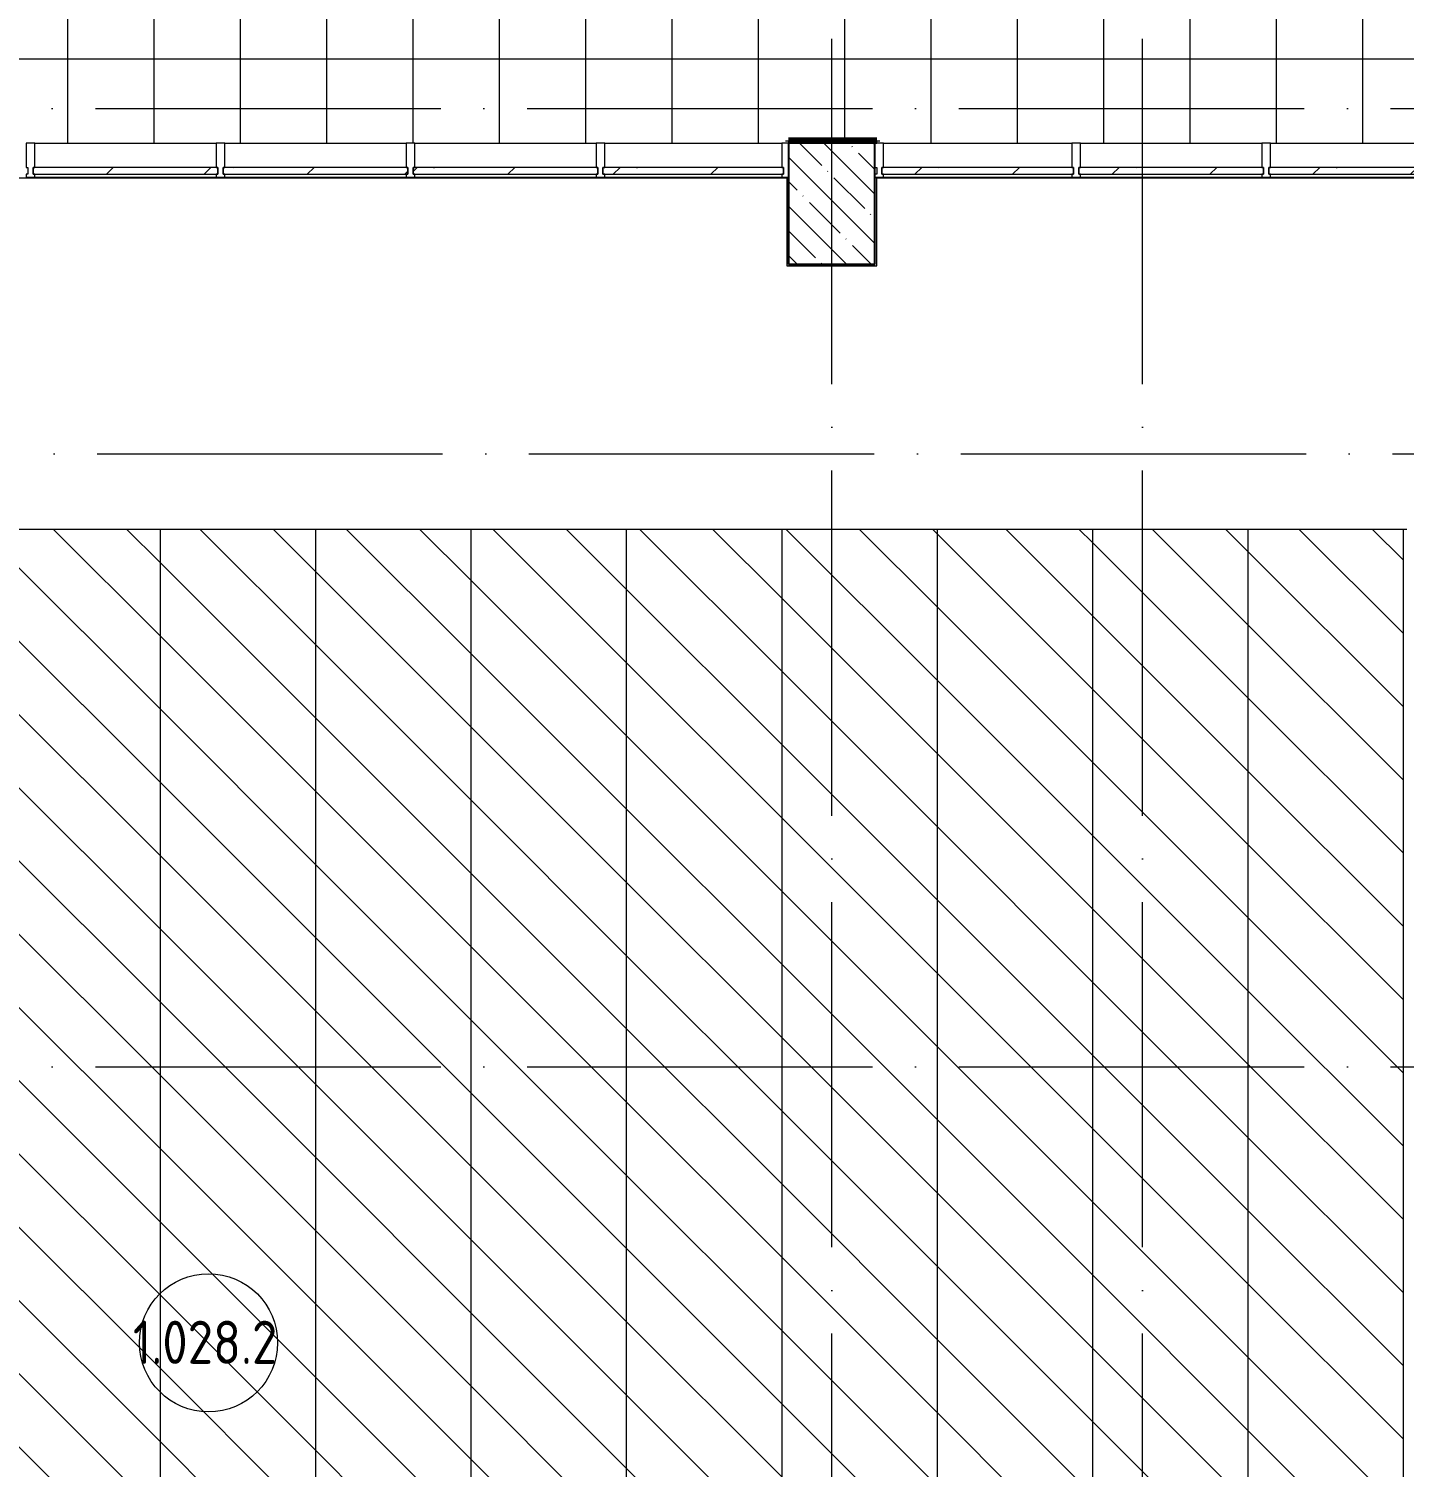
# Model space of a CAD drawing. Header units: millimetres. Extents: x 97 to 214665, y -4577 to 61202.
# Drawn here: x 183548 to 191513, y 37655 to 45988 of the extents above; entities that cross this region are included whole.
import ezdxf

# ---------------------------------------------------------------- set-up
doc = ezdxf.new("R2010")
doc.units = ezdxf.units.MM
doc.linetypes.add('ADSK_Линия сетки', pattern=[2500, 2000, -250, 0, -250])
for name, color, linetype, lineweight in [('A-AREA-____-IDEN', 2, 'Continuous', 20), ('A-FLOR-____-OTLN', 192, 'Continuous', 9), ('A-FLOR-____-PATT', 8, 'Continuous', 9), ('A-GLAZ-____-MCUT', 151, 'Continuous', 9), ('A-GLAZ-____-OTLN', 151, 'Continuous', 9), ('A-GLAZ-CURT-OTLN', 52, 'Continuous', 9), ('A-GLAZ-CWMG-MCUT', 51, 'Continuous', 9), ('A-GLAZ-CWMG-OTLN', 51, 'Continuous', 9), ('A-ROOF-____-OTLN', 132, 'Continuous', 9), ('A-ROOF-____-PATT', 132, 'Continuous', 9), ('A-WALL-____-MCUT', 113, 'Continuous', 9), ('A-WALL-____-PATT', 111, 'Continuous', 9), ('I-WALL-____-OTLN', 2, 'Continuous', 9), ('S-COLS-____-MCUT', 52, 'Continuous', 9), ('S-COLS-____-OTLN', 52, 'Continuous', 9), ('S-GRID-____-OTLN', 1, 'Continuous', 9)]:
    doc.layers.add(name, color=color, linetype=linetype, lineweight=lineweight)
doc.styles.add('GOST Common', font='GOST_Common.ttf', dxfattribs={"width": 0.9, "height": 250})
pattern_1 = [(135, (57498.1, 0), (-212.13203, -212.13203), [])]

# ---------------------------------------------------------------- blocks, each defined once
blk = doc.blocks.new('BSC_Колонна _Прямоугольная - 500x700-V30-О_АИ_ПП_4_200_Целиком')
at = {"layer": 'S-COLS-____-OTLN', "lineweight": 5}
h = blk.add_hatch(dxfattribs=at)
h.set_pattern_fill('FP_66', color=256, style=0, pattern_type=2)
h.set_pattern_definition([(135, (-130699.98, -44975), (-142.56192, -142.56192), []), (135, (-130557.42, -44975), (-142.56192, -142.56192), [252.016, -50.403, 3.353, -47.05])])
h.paths.add_polyline_path([(-250, -350), (250, -350), (250, 350), (-250, 350), (-250, -247.7)])
at = {"layer": 'S-COLS-____-MCUT', "color": 130, "lineweight": 25}
for p, q in [((250, 350), (-250, 350)), ((-250, 350), (-250, -350)), ((250, -350), (250, 350)), ((-250, -350), (250, -350))]:
    blk.add_line(p, q, dxfattribs=at)
blk = doc.blocks.new('PNS_Панель прямоугольная1 - Нр_Стекло - 40мм-40426759-О_АИ_ПП_4_200_Целиком')
at = {"layer": 'A-GLAZ-____-OTLN', "lineweight": 5}
h = blk.add_hatch(dxfattribs=at)
h.set_pattern_fill('FP_158', color=256, style=0, pattern_type=2)
h.set_pattern_definition([(45, (-126709.98, -45045), (-282.8427, 282.8427), [200, -600]), (45, (-126909.98, -45145), (-282.8427, 282.8427), [600, -200]), (45, (-126509.98, -45245), (-282.8427, 282.8427), [200, -600])])
h.paths.add_polyline_path([(535, 0), (535, 40), (-535, 40), (-535, 0)])
at = {"layer": 'A-GLAZ-____-MCUT', "color": 10, "lineweight": 5}
for p, q in [((535, 40), (-535, 40)), ((-535, 40), (-535, 0)), ((-535, 0), (535, 0)), ((535, 0), (535, 40))]:
    blk.add_line(p, q, dxfattribs=at)
at = {"layer": 'A-GLAZ-____-OTLN', "color": 10, "lineweight": 5}
blk.add_line((-535, 0), (535, 0), dxfattribs=at)
blk = doc.blocks.new('PNS_Панель прямоугольная1 - Нр_Стекло - 40мм-V101-О_АИ_ПП_4_200_Целиком')
at = {"layer": 'A-GLAZ-____-OTLN', "lineweight": 5}
h = blk.add_hatch(dxfattribs=at)
h.set_pattern_fill('FP_159', color=256, style=0, pattern_type=2)
h.set_pattern_definition([(45, (-127809.98, -45045), (-282.8427, 282.8427), [200, -600]), (45, (-128009.98, -45145), (-282.8427, 282.8427), [600, -200]), (45, (-127609.98, -45245), (-282.8427, 282.8427), [200, -600])])
h.paths.add_polyline_path([(535, 0), (535, 40), (-535, 40), (-535, 0), (34.5, 0)])
at = {"layer": 'A-GLAZ-____-MCUT', "color": 10, "lineweight": 5}
for p, q in [((535, 40), (-535, 40)), ((-535, 40), (-535, 0)), ((-535, 0), (535, 0)), ((535, 0), (535, 40))]:
    blk.add_line(p, q, dxfattribs=at)
at = {"layer": 'A-GLAZ-____-OTLN', "color": 10, "lineweight": 5}
blk.add_line((-535, 0), (535, 0), dxfattribs=at)
blk = doc.blocks.new('PNS_Панель прямоугольная1 - Нр_Стекло - 40мм-V102-О_АИ_ПП_4_200_Целиком')
at = {"layer": 'A-GLAZ-____-OTLN', "lineweight": 5}
h = blk.add_hatch(dxfattribs=at)
h.set_pattern_fill('FP_160', color=256, style=0, pattern_type=2)
h.set_pattern_definition([(45, (-128909.98, -45045), (-282.8427, 282.8427), [200, -600]), (45, (-129109.98, -45145), (-282.8427, 282.8427), [600, -200]), (45, (-128709.98, -45245), (-282.8427, 282.8427), [200, -600])])
h.paths.add_polyline_path([(535, 0), (535, 40), (-535, 40), (-535, 0), (-99.2, 0)])
at = {"layer": 'A-GLAZ-____-MCUT', "color": 10, "lineweight": 5}
for p, q in [((535, 40), (-535, 40)), ((-535, 40), (-535, 0)), ((-535, 0), (535, 0)), ((535, 0), (535, 40))]:
    blk.add_line(p, q, dxfattribs=at)
at = {"layer": 'A-GLAZ-____-OTLN', "color": 10, "lineweight": 5}
blk.add_line((-535, 0), (535, 0), dxfattribs=at)
blk = doc.blocks.new('PNS_Панель прямоугольная1 - Нр_Стекло - 40мм-V103-О_АИ_ПП_4_200_Целиком')
at = {"layer": 'A-GLAZ-____-OTLN', "lineweight": 5}
h = blk.add_hatch(dxfattribs=at)
h.set_pattern_fill('FP_161', color=256, style=0, pattern_type=2)
h.set_pattern_definition([(45, (-129997.48, -45045), (-282.8427, 282.8427), [200, -600]), (45, (-130197.48, -45145), (-282.8427, 282.8427), [600, -200]), (45, (-129797.48, -45245), (-282.8427, 282.8427), [200, -600])])
h.paths.add_polyline_path([(522.5, 0), (522.5, 40), (-522.5, 40), (-522.5, 0), (-220.3, 0)])
at = {"layer": 'A-GLAZ-____-MCUT', "color": 10, "lineweight": 5}
for p, q in [((522.5, 40), (-522.5, 40)), ((-522.5, 40), (-522.5, 0)), ((-522.5, 0), (522.5, 0)), ((522.5, 0), (522.5, 40))]:
    blk.add_line(p, q, dxfattribs=at)
at = {"layer": 'A-GLAZ-____-OTLN', "color": 10, "lineweight": 5}
blk.add_line((-522.5, 0), (522.5, 0), dxfattribs=at)
blk = doc.blocks.new('Прямоугольный импост - Импост структурный с накладкой - 180мм-40244423-О_АИ_ПП_4_200_Целиком')
at = {"layer": 'A-GLAZ-CWMG-MCUT', "color": 90}
for p, q in [((-50, 0), (-50, 17)), ((-50, 17), (-10, 17)), ((-40, 0), (-50, 0)), ((-40, -40), (-40, 0)), ((-50, -180), (-50, -40)), ((-50, -40), (-40, -40)), ((-10, -180), (-50, -180))]:
    blk.add_line(p, q, dxfattribs=at)
blk = doc.blocks.new('Прямоугольный импост - Импост структурный с накладкой - 180мм-40244383-О_АИ_ПП_4_200_Целиком')
at = {"layer": 'A-GLAZ-CWMG-MCUT', "color": 90}
for p, q in [((-25, 0), (-25, 17)), ((-25, 17), (25, 17)), ((-15, 0), (-25, 0)), ((-15, -40), (-15, 0)), ((25, 0), (15, 0)), ((15, 0), (15, -40)), ((25, 17), (25, 0)), ((-25, -180), (-25, -40)), ((-25, -40), (-15, -40)), ((15, -40), (25, -40)), ((25, -40), (25, -180)), ((25, -180), (-25, -180))]:
    blk.add_line(p, q, dxfattribs=at)
blk = doc.blocks.new('Прямоугольный импост - Импост структурный с накладкой - 180мм-40426726-О_АИ_ПП_4_200_Целиком')
at = {"layer": 'A-GLAZ-CWMG-OTLN', "color": 10, "lineweight": 5}
for p, q in [((126085, 45325), (127135, 45325)), ((126085, 45128), (127135, 45128))]:
    blk.add_line(p, q, dxfattribs=at)
blk = doc.blocks.new('Прямоугольный импост - Импост структурный с накладкой - 180мм-40426725-О_АИ_ПП_4_200_Целиком')
at = {"layer": 'A-GLAZ-CWMG-OTLN', "color": 10, "lineweight": 5}
for p, q in [((125010, 45325), (126035, 45325)), ((125010, 45128), (126035, 45128))]:
    blk.add_line(p, q, dxfattribs=at)
blk = doc.blocks.new('PNS_Панель прямоугольная1 - Нр_Стекло - 40мм-39393212-О_АИ_ПП_4_200_Целиком')
at = {"layer": 'A-GLAZ-____-OTLN', "lineweight": 5}
h = blk.add_hatch(dxfattribs=at)
h.set_pattern_fill('FP_167', color=256, style=0, pattern_type=2)
h.set_pattern_definition([(45, (-131645, -45044.97), (-282.8427, 282.8427), [200, -600]), (45, (-131845, -45144.97), (-282.8427, 282.8427), [600, -200]), (45, (-131445, -45244.97), (-282.8427, 282.8427), [200, -600])])
h.paths.add_polyline_path([(-555, 0), (555, 0), (555, 40), (-555, 40)])
at = {"layer": 'A-GLAZ-____-MCUT', "color": 10, "lineweight": 5}
for p, q in [((555, 40), (-555, 40)), ((-555, 40), (-555, 0)), ((-555, 0), (555, 0)), ((555, 0), (555, 40))]:
    blk.add_line(p, q, dxfattribs=at)
at = {"layer": 'A-GLAZ-____-OTLN', "color": 10, "lineweight": 5}
blk.add_line((-555, 0), (555, 0), dxfattribs=at)
blk = doc.blocks.new('PNS_Панель прямоугольная1 - Нр_Стекло - 40мм-39393126-О_АИ_ПП_4_200_Целиком')
at = {"layer": 'A-GLAZ-____-OTLN', "lineweight": 5}
h = blk.add_hatch(dxfattribs=at)
h.set_pattern_fill('FP_168', color=256, style=0, pattern_type=2)
h.set_pattern_definition([(45, (-132765, -45044.97), (-282.8427, 282.8427), [200, -600]), (45, (-132965, -45144.97), (-282.8427, 282.8427), [600, -200]), (45, (-132565, -45244.97), (-282.8427, 282.8427), [200, -600])])
h.paths.add_polyline_path([(-535, 0), (535, 0), (535, 40), (-535, 40)])
at = {"layer": 'A-GLAZ-____-MCUT', "color": 10, "lineweight": 5}
for p, q in [((535, 40), (-535, 40)), ((-535, 40), (-535, 0)), ((-535, 0), (535, 0)), ((535, 0), (535, 40))]:
    blk.add_line(p, q, dxfattribs=at)
at = {"layer": 'A-GLAZ-____-OTLN', "color": 10, "lineweight": 5}
blk.add_line((-535, 0), (535, 0), dxfattribs=at)
blk = doc.blocks.new('PNS_Панель прямоугольная1 - Нр_Стекло - 40мм-V108-О_АИ_ПП_4_200_Целиком')
at = {"layer": 'A-GLAZ-____-OTLN', "lineweight": 5}
h = blk.add_hatch(dxfattribs=at)
h.set_pattern_fill('FP_169', color=256, style=0, pattern_type=2)
h.set_pattern_definition([(45, (-133865, -45044.97), (-282.8427, 282.8427), [200, -600]), (45, (-134065, -45144.97), (-282.8427, 282.8427), [600, -200]), (45, (-133665, -45244.97), (-282.8427, 282.8427), [200, -600])])
h.paths.add_polyline_path([(-535, 0), (535, 0), (535, 40), (-535, 40)])
at = {"layer": 'A-GLAZ-____-MCUT', "color": 10, "lineweight": 5}
for p, q in [((535, 40), (-535, 40)), ((-535, 40), (-535, 0)), ((-535, 0), (535, 0)), ((535, 0), (535, 40))]:
    blk.add_line(p, q, dxfattribs=at)
at = {"layer": 'A-GLAZ-____-OTLN', "color": 10, "lineweight": 5}
blk.add_line((-535, 0), (535, 0), dxfattribs=at)
blk = doc.blocks.new('Прямоугольный импост - Импост структурный с накладкой - 180мм-39393040-О_АИ_ПП_4_200_Целиком')
at = {"layer": 'A-GLAZ-CWMG-MCUT', "color": 90}
for p, q in [((-25, 0), (-25, 17)), ((-25, 17), (25, 17)), ((-15, 0), (-25, 0)), ((-15, -40), (-15, 0)), ((25, 0), (15, 0)), ((15, 0), (15, -40)), ((25, 17), (25, 0)), ((-25, -180), (-25, -40)), ((-25, -40), (-15, -40)), ((15, -40), (25, -40)), ((25, -40), (25, -180)), ((25, -180), (-25, -180))]:
    blk.add_line(p, q, dxfattribs=at)
blk = doc.blocks.new('Прямоугольный импост - Импост структурный с накладкой - 180мм-39393051-О_АИ_ПП_4_200_Целиком')
at = {"layer": 'A-GLAZ-CWMG-OTLN', "color": 10, "lineweight": 5}
for p, q in [((131000, 45324.968424), (132090, 45324.968424)), ((131000, 45127.968424), (132090, 45127.968424))]:
    blk.add_line(p, q, dxfattribs=at)
blk = doc.blocks.new('Прямоугольный импост - Импост структурный с накладкой - 180мм-39393052-О_АИ_ПП_4_200_Целиком')
at = {"layer": 'A-GLAZ-CWMG-OTLN', "color": 10, "lineweight": 5}
for p, q in [((132140, 45324.968424), (133190, 45324.968424)), ((132140, 45127.968424), (133190, 45127.968424))]:
    blk.add_line(p, q, dxfattribs=at)
blk = doc.blocks.new('Прямоугольный импост - Импост структурный с накладкой - 180мм-39393161-О_АИ_ПП_4_200_Целиком')
at = {"layer": 'A-GLAZ-CWMG-MCUT', "color": 90}
for p, q in [((0, 17), (-50, 17)), ((-50, 17), (-50, 0)), ((-50, 0), (-40, 0)), ((-40, 0), (-40, -40)), ((-10, -40), (-10, 0)), ((-10, 0), (0, 0)), ((-40, -40), (-50, -40)), ((-50, -40), (-50, -180)), ((0, -40), (-10, -40)), ((-50, -180), (0, -180))]:
    blk.add_line(p, q, dxfattribs=at)
blk = doc.blocks.new('0083_СОШ675_АР_R22_rvt-1-О_АИ_ПП_4_200_Целиком')
at = {"layer": 'A-FLOR-____-OTLN', "color": 90}
for p, q in [((124960, 45125), (130440, 45125)), ((130960, 45125), (134330, 45125))]:
    blk.add_line(p, q, dxfattribs=at)
at = {"layer": 'A-GLAZ-CURT-OTLN', "color": 90, "lineweight": 9}
for name, p in [('PNS_Панель прямоугольная1 - Нр_Стекло - 40мм-40426759-О_АИ_ПП_4_200_Целиком', (126610, 45145)), ('PNS_Панель прямоугольная1 - Нр_Стекло - 40мм-V101-О_АИ_ПП_4_200_Целиком', (127710, 45145)), ('PNS_Панель прямоугольная1 - Нр_Стекло - 40мм-V102-О_АИ_ПП_4_200_Целиком', (128810, 45145)), ('PNS_Панель прямоугольная1 - Нр_Стекло - 40мм-V103-О_АИ_ПП_4_200_Целиком', (129897.5, 45145)), ('PNS_Панель прямоугольная1 - Нр_Стекло - 40мм-39393212-О_АИ_ПП_4_200_Целиком', (131545, 45145)), ('PNS_Панель прямоугольная1 - Нр_Стекло - 40мм-39393126-О_АИ_ПП_4_200_Целиком', (132665, 45145)), ('PNS_Панель прямоугольная1 - Нр_Стекло - 40мм-V108-О_АИ_ПП_4_200_Целиком', (133765, 45145))]:
    blk.add_blockref(name, p, dxfattribs=at)
at = {"layer": 'A-GLAZ-CWMG-OTLN', "color": 90, "lineweight": 9, "extrusion": (0, 0, -1), "rotation": 180}
for name, p in [('Прямоугольный импост - Импост структурный с накладкой - 180мм-40244383-О_АИ_ПП_4_200_Целиком', (-126060, 45145)), ('Прямоугольный импост - Импост структурный с накладкой - 180мм-40244383-О_АИ_ПП_4_200_Целиком', (-127160, 45145)), ('Прямоугольный импост - Импост структурный с накладкой - 180мм-40244383-О_АИ_ПП_4_200_Целиком', (-128260, 45145)), ('Прямоугольный импост - Импост структурный с накладкой - 180мм-40244383-О_АИ_ПП_4_200_Целиком', (-129360, 45145)), ('Прямоугольный импост - Импост структурный с накладкой - 180мм-40244423-О_АИ_ПП_4_200_Целиком', (-130460, 45145)), ('Прямоугольный импост - Импост структурный с накладкой - 180мм-39393040-О_АИ_ПП_4_200_Целиком', (-132115, 45145)), ('Прямоугольный импост - Импост структурный с накладкой - 180мм-39393040-О_АИ_ПП_4_200_Целиком', (-133215, 45145))]:
    blk.add_blockref(name, p, dxfattribs=at)
at = {"layer": 'A-GLAZ-CWMG-OTLN', "color": 90, "lineweight": 9}
for name, p in [('Прямоугольный импост - Импост структурный с накладкой - 180мм-40426726-О_АИ_ПП_4_200_Целиком', (0, 0)), ('Прямоугольный импост - Импост структурный с накладкой - 180мм-40426726-О_АИ_ПП_4_200_Целиком', (1100, 0)), ('Прямоугольный импост - Импост структурный с накладкой - 180мм-40426726-О_АИ_ПП_4_200_Целиком', (2200, 0)), ('Прямоугольный импост - Импост структурный с накладкой - 180мм-40426725-О_АИ_ПП_4_200_Целиком', (4375, 0)), ('Прямоугольный импост - Импост структурный с накладкой - 180мм-39393051-О_АИ_ПП_4_200_Целиком', (0, 0)), ('Прямоугольный импост - Импост структурный с накладкой - 180мм-39393052-О_АИ_ПП_4_200_Целиком', (0, 0)), ('Прямоугольный импост - Импост структурный с накладкой - 180мм-39393052-О_АИ_ПП_4_200_Целиком', (1100, 0))]:
    blk.add_blockref(name, p, dxfattribs=at)
at = {"layer": 'A-GLAZ-CWMG-OTLN', "color": 90, "lineweight": 9, "rotation": 180}
blk.add_blockref('Прямоугольный импост - Импост структурный с накладкой - 180мм-39393161-О_АИ_ПП_4_200_Целиком', (130950, 45145), dxfattribs=at)
at = {"layer": 'S-COLS-____-OTLN', "color": 90, "lineweight": 9}
blk.add_blockref('BSC_Колонна _Прямоугольная - 500x700-V30-О_АИ_ПП_4_200_Целиком', (130700, 44975), dxfattribs=at)
blk = doc.blocks.new('ADSK_Марка_Помещение_ОдноЗначение - Номер-159740-О_АИ_ПП_4_200_Целиком')
at = {"layer": 'A-AREA-____-IDEN'}
blk.add_circle((0, 0), 4, dxfattribs=at)

msp = doc.modelspace()

# ---------------------------------------------------------------- hatches: boundary and pattern name
at = {"layer": 'A-FLOR-____-PATT'}
h = msp.add_hatch(dxfattribs=at)
h.set_pattern_fill('FP_210', color=256, style=0, pattern_type=2)
h.set_pattern_definition([(270, (182273.14, 45312.5), (500, 3e-14), []), (0, (182273.14, 45312.5), (0, 500), [])])
h.paths.add_polyline_path([(173646.311817, 35775), (175093.714412, 35775), (175093.714412, 35790), (175873.138924, 35790), (175873.138924, 36424.940333), (175878.138924, 36424.940333), (175878.138924, 36434.940333), (175888.138924, 36434.940333), (175888.138924, 36439.940333), (176183.114412, 36439.940333), (176183.114412, 45325), (176188.114412, 45325.898819), (176188.114412, 45335), (176198.114412, 45335), (176198.139735, 45340), (176598.103451, 45340), (176598.114412, 45325), (181948.103451, 45325), (181948.103451, 45340), (182458.09249, 45340), (182458.09249, 45325), (187948.09249, 45325), (187948.09249, 45340), (188458.114412, 45340), (188458.114412, 45325), (191893.114412, 45325), (191893.114412, 46064.957463), (191933.114412, 46064.957463), (191933.114412, 45325), (193653.09249, 45325), (193653.09249, 46064.957463), (193693.09249, 46064.957463), (193693.09249, 45325), (193798.114412, 45325.275327), (193798.114412, 45340), (197733.114412, 45340), (197733.114412, 45814.999414), (197948.114412, 45814.999414), (197948.114412, 48014.999414), (197733.114412, 48014.999414), (197733.114412, 48470.500586), (196478.114412, 48470.500586), (196478.114412, 48485.500586), (195808.114412, 48485.500586), (195808.114412, 48470.500586), (195298.114412, 48470.500586), (195298.114412, 48485.500586), (194628.114412, 48485.500586), (194628.114412, 48470.500586), (193998.09249, 48470.500586), (193998.09249, 48475.500586), (193988.09249, 48475.500586), (193988.09249, 48485.500586), (193983.09249, 48485.857717), (193983.09249, 49032.499414), (191600.496297, 49032.499414), (191600.496297, 49047.499414), (191575.496297, 49047.499414), (191575.496297, 49247.499414), (190525.496297, 49247.499414), (190525.496297, 49047.499414), (190500.496297, 49047.499414), (190500.496297, 49032.499414), (188812.239102, 49032.499414), (188812.239102, 49047.499414), (187712.239102, 49047.499414), (187712.239102, 49032.499414), (186648.093662, 49032.499414), (186648.093662, 49247.499414), (185548.093662, 49247.499414), (185548.093662, 49032.499414), (184419.093076, 49032.499414), (184418.483784, 49037.499414), (184409.093076, 49037.499414), (184409.093076, 49047.499414), (184404.093076, 49047.512953), (184404.093076, 54755.000586), (184068.859452, 54755.000586), (184068.859452, 54770.000586), (182968.859452, 54770.000586), (182968.859452, 54755.000586), (181663.113916, 54755.000586), (181663.113916, 54665.000586), (181648.113916, 54665.000586), (181648.113916, 53565.000586), (181663.113916, 53565.000586), (181663.113916, 51889.999414), (181848.09249, 51889.999414), (181848.09249, 51884.999414), (181858.09249, 51884.999414), (181858.09249, 51874.999414), (181863.09249, 51874.999414), (181863.09249, 51475), (181858.09249, 51474.999414), (181858.09249, 51464.999414), (181848.09249, 51464.999414), (181848.09249, 51459.999414), (181663.113916, 51459.999414), (181663.113916, 49050.000586), (181658.113916, 49049.99156), (181658.113916, 49040.000586), (181648.113916, 49040.000586), (181648.113916, 49035.000586), (178105.383412, 49035.000586), (178105.383412, 49030.000586), (177603.733412, 49030.000586), (177603.733412, 49035.000586), (171833.536259, 49035.000586), (171833.536259, 49050.000586), (171758.536259, 49050.000586), (171758.536259, 49250.000586), (171488.114412, 49250.000586), (171488.114412, 49050.000586), (171348.09249, 49050.000586), (171348.114412, 45739.999414), (171748.09249, 45739.999414), (171748.123972, 45734.999414), (171758.09249, 45734.999414), (171758.09249, 45724.999414), (171763.09249, 45724.999414), (171763.09249, 45324.97645), (171758.09249, 45324.97637), (171758.09249, 45314.97637), (171748.09249, 45314.97637), (171748.09249, 45309.97637), (171348.09249, 45309.97637), (171348.114412, 40185), (171758.09249, 40185), (171758.09249, 39764.999414), (171348.09249, 39764.999414), (171348.114412, 35990), (171748.138924, 35990), (171748.138924, 35985), (171758.138924, 35985), (171758.138924, 35975), (171763.138924, 35974.274211), (171763.138924, 35790), (172993.714412, 35790), (172993.714412, 35775)])
h.paths.add_polyline_path([(170883.114412, 35790), (170883.114412, 35974.999414), (170888.114412, 35975), (170888.114412, 35985), (170898.114412, 35985), (170898.114412, 35990), (171298.114412, 35990), (171298.114412, 39764.999414), (170888.114412, 39764.999414), (170888.114412, 40185), (171298.114412, 40185), (171298.114412, 45309.97637), (170898.114412, 45309.97637), (170898.114412, 45314.97637), (170888.114412, 45314.97637), (170888.114412, 45324.97637), (170883.114412, 45324.999414), (170883.114412, 45724.999414), (170888.114412, 45724.999414), (170888.114412, 45734.999414), (170898.114412, 45734.999414), (170898.114412, 45739.999414), (171298.114412, 45739.999414), (171298.114412, 49050.000586), (170733.536259, 49050.000586), (170733.536259, 49035.000586), (166613.16026, 49035.000586), (166613.16026, 48224.999414), (166598.16026, 48224.999414), (166598.16026, 46024.999414), (166613.16026, 46024.999414), (166613.16026, 39775), (166608.16026, 39775), (166608.16026, 39765), (166598.16026, 39765), (166598.114412, 39760), (166533.16026, 39760), (166533.16026, 39615), (166318.16026, 39615), (166318.16026, 36915), (166533.16026, 36915), (166533.16026, 36760.075144), (168088.114998, 36760.075144), (168088.114998, 36755.075144), (168098.114998, 36755.075144), (168098.114998, 36745.075144), (168103.114998, 36744.930445), (168103.114998, 35790), (169780.898969, 35790)])
at = {"layer": 'A-ROOF-____-PATT'}
h = msp.add_hatch(dxfattribs=at)
h.set_pattern_fill('FP_170', color=256, style=0, pattern_type=2)
h.set_pattern_definition(pattern_1)
h.paths.add_polyline_path([(184308.114916, 30380.00157), (184308.114916, 43090.000586), (183408.114916, 43090.000586), (183408.114916, 30380.00157)])
h = msp.add_hatch(dxfattribs=at)
h.set_pattern_fill('FP_170', color=256, style=0, pattern_type=2)
h.set_pattern_definition(pattern_1)
h.paths.add_polyline_path([(185208.114916, 30380.00157), (185208.114916, 43090.000586), (184308.114916, 43090.000586), (184308.114916, 30380.00157)])
h = msp.add_hatch(dxfattribs=at)
h.set_pattern_fill('FP_170', color=256, style=0, pattern_type=2)
h.set_pattern_definition(pattern_1)
h.paths.add_polyline_path([(186108.114916, 30380.00157), (186108.114916, 43090.000586), (185208.114916, 43090.000586), (185208.114916, 30380.00157)])
h = msp.add_hatch(dxfattribs=at)
h.set_pattern_fill('FP_170', color=256, style=0, pattern_type=2)
h.set_pattern_definition(pattern_1)
h.paths.add_polyline_path([(187008.114916, 30380.00157), (187008.114916, 43090.000586), (186108.114916, 43090.000586), (186108.114916, 30380.00157)])
h = msp.add_hatch(dxfattribs=at)
h.set_pattern_fill('FP_170', color=256, style=0, pattern_type=2)
h.set_pattern_definition(pattern_1)
h.paths.add_polyline_path([(187175.256787, 30380.00157), (187908.114916, 30380.00157), (187908.114916, 43090.000586), (187008.114916, 43090.000586), (187008.114916, 30380.00157)])
h = msp.add_hatch(dxfattribs=at)
h.set_pattern_fill('FP_170', color=256, style=0, pattern_type=2)
h.set_pattern_definition(pattern_1)
h.paths.add_polyline_path([(188808.114916, 30380.00157), (188808.114916, 43090.000586), (187908.114916, 43090.000586), (187908.114916, 30380.00157)])
h = msp.add_hatch(dxfattribs=at)
h.set_pattern_fill('FP_170', color=256, style=0, pattern_type=2)
h.set_pattern_definition(pattern_1)
h.paths.add_polyline_path([(189708.114916, 30380.00157), (189708.114916, 43090.000586), (188808.114916, 43090.000586), (188808.114916, 30380.00157)])
h = msp.add_hatch(dxfattribs=at)
h.set_pattern_fill('FP_170', color=256, style=0, pattern_type=2)
h.set_pattern_definition(pattern_1)
h.paths.add_polyline_path([(190608.114916, 30380.00157), (190608.114916, 43090.000586), (189708.114916, 43090.000586), (189708.114916, 30380.00157)])
h = msp.add_hatch(dxfattribs=at)
h.set_pattern_fill('FP_170', color=256, style=0, pattern_type=2)
h.set_pattern_definition(pattern_1)
h.paths.add_polyline_path([(191508.026458, 30380.00157), (191508.026458, 43090.000586), (190608.114916, 43090.000586), (190608.114916, 30380.00157), (191040.669635, 30380.00157)])
at = {"layer": 'A-WALL-____-PATT'}
h = msp.add_hatch(color=7, dxfattribs=at)
h.paths.add_polyline_path([(196838.788908, 45325), (197738.114412, 45325), (197738.114412, 45335), (193798.114412, 45335), (193798.114412, 45325), (194906.082484, 45325)])
h.paths.add_polyline_path([(188458.114412, 45325), (188458.114412, 45335), (187948.09249, 45335), (187948.09249, 45325), (188448.09249, 45325)])
h.paths.add_polyline_path([(182448.09249, 45325), (182458.09249, 45325), (182458.09249, 45335), (181948.103451, 45335), (181948.103451, 45325), (182343.490726, 45325)])
h.paths.add_polyline_path([(176188.114412, 45325), (176598.103451, 45325), (176598.103451, 45335), (176188.114412, 45335)])
for points in [[(187948.09249, 44625.000586), (187948.09249, 45124.96901), (187938.09249, 45124.96901), (187938.09249, 44625.000586)], [(188458.09249, 44625.000586), (188458.09249, 45124.96901), (188448.09249, 45124.96901), (188448.09249, 44625.000586)], [(188448.09249, 44615.000586), (188458.09249, 44615.000586), (188458.09249, 44625.000586), (187938.09249, 44625), (187938.09249, 44615.000586), (187948.09249, 44615.000586)]]:
    msp.add_hatch(color=7, dxfattribs=at).paths.add_polyline_path(points)

# ---------------------------------------------------------------- linework, layer by layer
at = {"layer": 'A-ROOF-____-OTLN'}
for p, q in [((181608.114916, 43090.000586), (191528.026458, 43090.000586)), ((184308.114916, 43090.000586), (184308.114916, 30380.00157)), ((185208.114916, 43090.000586), (185208.114916, 30380.00157)), ((186108.114916, 43090.000586), (186108.114916, 30380.00157)), ((187008.114916, 43090.000586), (187008.114916, 30380.00157)), ((187908.114916, 43090.000586), (187908.114916, 30380.00157)), ((188808.114916, 43090.000586), (188808.114916, 30380.00157)), ((189708.114916, 43090.000586), (189708.114916, 30380.00157)), ((190608.114916, 43090.000586), (190608.114916, 30380.00157)), ((191508.026458, 30380.00157), (191508.026458, 43090.000586))]:
    msp.add_line(p, q, dxfattribs=at)
at = {"layer": 'A-WALL-____-MCUT', "color": 7}
for p, q in [((188458.114412, 45335), (187948.09249, 45335)), ((187948.09249, 45335), (187948.09249, 45325)), ((188458.114412, 45325), (188458.114412, 45335)), ((188448.09249, 45325), (188458.114412, 45325)), ((187938.09249, 45124.96901), (187938.09249, 44615.000586)), ((187948.09249, 45124.96901), (187938.09249, 45124.96901)), ((188458.09249, 45124.96901), (188448.09249, 45124.96901)), ((188458.09249, 44615.000586), (188458.09249, 45124.96901)), ((187938.09249, 44615.000586), (188458.09249, 44615.000586))]:
    msp.add_line(p, q, dxfattribs=at)
at = {"layer": 'I-WALL-____-OTLN', "color": 5, "lineweight": 90}
for p, q in [((187948.09249, 45340), (188458.114412, 45340)), ((187948.09249, 45340), (187948.09249, 45335)), ((188458.114412, 45335), (188458.114412, 45340))]:
    msp.add_line(p, q, dxfattribs=at)
at = {"layer": 'S-GRID-____-OTLN', "linetype": 'ADSK_Линия сетки'}
for p, q in [((188198.115412, -3572.657751), (188198.115412, 61202.00513)), ((189998.115412, -3572.657751), (189998.115412, 61202.00513)), ((53928.563196, 45525.000586), (213846.668489, 45525.000586)), ((53939.102261, 43525.000586), (213846.668489, 43525.000586)), ((53928.563196, 39975.000586), (213846.668489, 39975.000586))]:
    msp.add_line(p, q, dxfattribs=at)

# ---------------------------------------------------------------- block references
at = {"color": 250, "lineweight": 5}
msp.add_blockref('0083_СОШ675_АР_R22_rvt-1-О_АИ_ПП_4_200_Целиком', (57498.114412, 0), dxfattribs=at)
at = {"layer": 'A-AREA-____-IDEN', "xscale": 99.99999999999993, "yscale": 99.99999999999993, "zscale": 99.99999999999993}
msp.add_blockref('ADSK_Марка_Помещение_ОдноЗначение - Номер-159740-О_АИ_ПП_4_200_Целиком', (184589.014798, 38376.266224), dxfattribs=at)

# ---------------------------------------------------------------- texts
at = {"layer": 'A-AREA-____-IDEN', "lineweight": 9, "insert": (184150.70754, 38503.991296), "char_height": 250, "width": 1075.0629375, "attachment_point": 1, "style": 'GOST Common'}
msp.add_mtext('1.028.2', dxfattribs=at)

doc.saveas('drawing.dxf')
